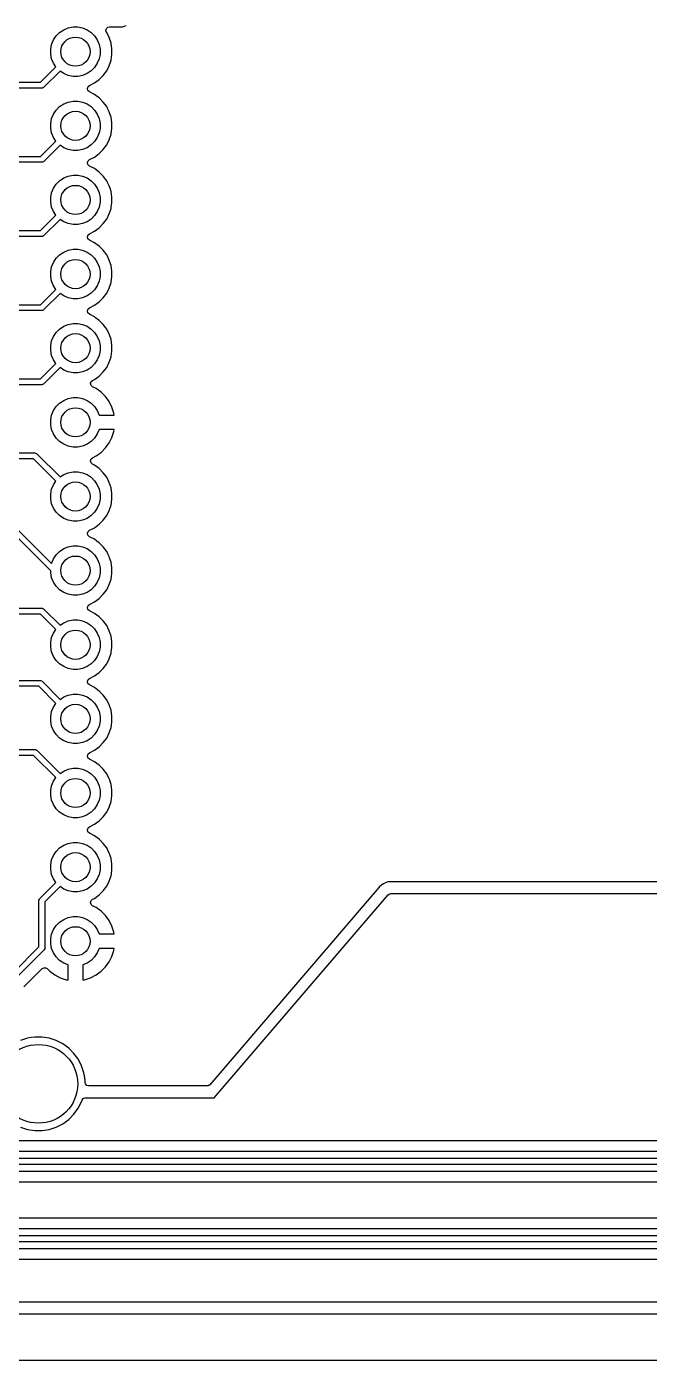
# Model space of a CAD drawing. Extents: x 0.71 to 7.56, y -5.16 to -0.79.
# Drawn here: x 4.669 to 5.508, y -5.157 to -3.358 of the extents above; entities that cross this region are included whole.
import ezdxf

# ---------------------------------------------------------------- set-up
doc = ezdxf.new("R2010")
doc.units = 0
doc.header["$MEASUREMENT"] = 0
doc.layers.add('BLACK', color=7, linetype='CONTINUOUS')

msp = doc.modelspace()

# ---------------------------------------------------------------- linework, layer by layer
at = {"layer": 'BLACK', "linetype": 'CONTINUOUS'}
for p, q in [((4.713, -3.3661), (4.7185, -3.3624)), ((4.7185, -3.3624), (4.7245, -3.3599)), ((4.7245, -3.3599), (4.731, -3.3586)), ((4.731, -3.3586), (4.7375, -3.3586)), ((4.7375, -3.3586), (4.744, -3.3599)), ((4.744, -3.3599), (4.75, -3.3624)), ((4.75, -3.3624), (4.7555, -3.3661)), ((4.7754, -3.3634), (4.776, -3.3608)), ((4.7763, -3.366), (4.7754, -3.3634)), ((4.776, -3.3608), (4.778, -3.3589)), ((4.778, -3.3589), (4.7802, -3.3583)), ((4.7802, -3.3583), (4.7979, -3.3583)), ((4.7979, -3.3583), (4.8029, -3.3569)), ((4.7979, -3.3583), (4.7979, -3.3583)), ((4.7022, -3.3822), (4.7047, -3.3762)), ((4.7047, -3.3762), (4.7084, -3.3707)), ((4.7084, -3.3707), (4.713, -3.3661)), ((4.7555, -3.3661), (4.7601, -3.3707)), ((4.7601, -3.3707), (4.7638, -3.3762)), ((4.7638, -3.3762), (4.7663, -3.3822)), ((4.7764, -3.3661), (4.7763, -3.366)), ((4.7763, -3.366), (4.7763, -3.366)), ((4.7763, -3.366), (4.7763, -3.366)), ((4.7763, -3.366), (4.7763, -3.366)), ((4.7799, -3.3731), (4.7764, -3.3661)), ((4.7823, -3.3804), (4.7799, -3.3731)), ((4.7835, -3.3881), (4.7823, -3.3804)), ((4.7009, -3.3887), (4.7022, -3.3822)), ((4.7009, -3.3952), (4.7009, -3.3887)), ((4.7022, -3.4017), (4.7009, -3.3952)), ((4.7663, -3.3822), (4.7676, -3.3887)), ((4.7676, -3.3952), (4.7663, -3.4017)), ((4.7676, -3.3887), (4.7676, -3.3952)), ((4.7824, -3.4029), (4.7835, -3.3958)), ((4.7835, -3.3958), (4.7835, -3.3881)), ((4.6873, -3.4333), (4.708, -3.4126)), ((4.7047, -3.4077), (4.7022, -3.4017)), ((4.708, -3.4126), (4.7047, -3.4077)), ((4.7555, -3.4178), (4.75, -3.4215)), ((4.7601, -3.4132), (4.7555, -3.4178)), ((4.7638, -3.4077), (4.7601, -3.4132)), ((4.7663, -3.4017), (4.7638, -3.4077)), ((4.7718, -3.424), (4.7764, -3.4178)), ((4.7764, -3.4178), (4.7799, -3.4109)), ((4.7799, -3.4109), (4.7823, -3.4035)), ((4.7823, -3.4035), (4.7824, -3.4029)), ((4.6164, -3.4333), (4.6873, -3.4333)), ((4.7136, -3.4182), (4.6918, -3.44)), ((4.7185, -3.4215), (4.7136, -3.4182)), ((4.7245, -3.424), (4.7185, -3.4215)), ((4.731, -3.4253), (4.7245, -3.424)), ((4.7375, -3.4253), (4.731, -3.4253)), ((4.744, -3.424), (4.7375, -3.4253)), ((4.75, -3.4215), (4.744, -3.424)), ((4.7531, -3.4376), (4.7601, -3.4341)), ((4.7601, -3.4341), (4.7663, -3.4295)), ((4.7601, -3.4341), (4.7601, -3.4341)), ((4.7601, -3.4341), (4.7601, -3.4341)), ((4.7663, -3.4295), (4.7718, -3.424)), ((4.689, -3.4412), (4.6155, -3.4412)), ((4.6897, -3.4411), (4.689, -3.4412)), ((4.6912, -3.4405), (4.6897, -3.4411)), ((4.6918, -3.44), (4.6912, -3.4405)), ((4.7504, -3.4417), (4.7513, -3.4391)), ((4.7511, -3.4444), (4.7504, -3.4417)), ((4.7531, -3.4463), (4.7511, -3.4444)), ((4.7513, -3.4391), (4.7531, -3.4376)), ((4.7601, -3.4498), (4.7531, -3.4463)), ((4.762, -3.4512), (4.7601, -3.4498)), ((4.7663, -3.4544), (4.762, -3.4512)), ((4.7047, -3.4762), (4.7084, -3.4707)), ((4.7084, -3.4707), (4.713, -3.4661)), ((4.713, -3.4661), (4.7185, -3.4624)), ((4.7185, -3.4624), (4.7245, -3.4599)), ((4.7245, -3.4599), (4.731, -3.4586)), ((4.731, -3.4586), (4.7375, -3.4586)), ((4.7375, -3.4586), (4.744, -3.4599)), ((4.744, -3.4599), (4.75, -3.4624)), ((4.75, -3.4624), (4.7555, -3.4661)), ((4.7555, -3.4661), (4.7601, -3.4707)), ((4.7601, -3.4707), (4.7638, -3.4762)), ((4.7718, -3.4599), (4.7663, -3.4544)), ((4.7764, -3.4661), (4.7718, -3.4599)), ((4.778, -3.4694), (4.7764, -3.4661)), ((4.7799, -3.4731), (4.778, -3.4694)), ((4.7009, -3.4887), (4.7022, -3.4822)), ((4.7009, -3.4952), (4.7009, -3.4887)), ((4.7022, -3.4822), (4.7047, -3.4762)), ((4.7638, -3.4762), (4.7663, -3.4822)), ((4.7663, -3.4822), (4.7676, -3.4887)), ((4.7676, -3.4887), (4.7676, -3.4952)), ((4.7808, -3.4758), (4.7799, -3.4731)), ((4.7799, -3.4731), (4.7799, -3.4731)), ((4.7799, -3.4731), (4.7799, -3.4731)), ((4.7823, -3.4804), (4.7808, -3.4758)), ((4.7835, -3.4881), (4.7823, -3.4804)), ((4.7835, -3.4958), (4.7835, -3.4881)), ((4.7022, -3.5017), (4.7009, -3.4952)), ((4.7047, -3.5077), (4.7022, -3.5017)), ((4.708, -3.5126), (4.7047, -3.5077)), ((4.7638, -3.5077), (4.7601, -3.5132)), ((4.7663, -3.5017), (4.7638, -3.5077)), ((4.7676, -3.4952), (4.7663, -3.5017)), ((4.7799, -3.5109), (4.7823, -3.5035)), ((4.7823, -3.5035), (4.7825, -3.5022)), ((4.7825, -3.5022), (4.7835, -3.4958)), ((4.6873, -3.5333), (4.708, -3.5126)), ((4.7136, -3.5182), (4.6918, -3.54)), ((4.7185, -3.5215), (4.7136, -3.5182)), ((4.7245, -3.524), (4.7185, -3.5215)), ((4.731, -3.5253), (4.7245, -3.524)), ((4.7375, -3.5253), (4.731, -3.5253)), ((4.744, -3.524), (4.7375, -3.5253)), ((4.75, -3.5215), (4.744, -3.524)), ((4.7555, -3.5178), (4.75, -3.5215)), ((4.7601, -3.5132), (4.7555, -3.5178)), ((4.7663, -3.5295), (4.7718, -3.524)), ((4.7718, -3.524), (4.7764, -3.5178)), ((4.7764, -3.5178), (4.7799, -3.5109)), ((4.689, -3.5412), (4.6155, -3.5412)), ((4.6171, -3.5333), (4.6873, -3.5333)), ((4.6897, -3.5411), (4.689, -3.5412)), ((4.6912, -3.5405), (4.6897, -3.5411)), ((4.6918, -3.54), (4.6912, -3.5405)), ((4.7504, -3.5417), (4.7513, -3.5391)), ((4.7511, -3.5444), (4.7504, -3.5417)), ((4.7513, -3.5391), (4.7531, -3.5376)), ((4.7531, -3.5376), (4.7601, -3.5341)), ((4.7601, -3.5341), (4.7663, -3.5295)), ((4.7601, -3.5341), (4.7601, -3.5341)), ((4.7601, -3.5341), (4.7601, -3.5341)), ((4.7185, -3.5624), (4.7245, -3.5599)), ((4.7245, -3.5599), (4.731, -3.5586)), ((4.731, -3.5586), (4.7375, -3.5586)), ((4.7375, -3.5586), (4.744, -3.5599)), ((4.744, -3.5599), (4.75, -3.5624)), ((4.7531, -3.5463), (4.7511, -3.5444)), ((4.7601, -3.5498), (4.7531, -3.5463)), ((4.7623, -3.5515), (4.7601, -3.5498)), ((4.7663, -3.5544), (4.7623, -3.5515)), ((4.7718, -3.5599), (4.7663, -3.5544)), ((4.7764, -3.5661), (4.7718, -3.5599)), ((4.7022, -3.5822), (4.7047, -3.5762)), ((4.7047, -3.5762), (4.7084, -3.5707)), ((4.7084, -3.5707), (4.713, -3.5661)), ((4.713, -3.5661), (4.7185, -3.5624)), ((4.75, -3.5624), (4.7555, -3.5661)), ((4.7555, -3.5661), (4.7601, -3.5707)), ((4.7601, -3.5707), (4.7638, -3.5762)), ((4.7638, -3.5762), (4.7663, -3.5822)), ((4.7775, -3.5684), (4.7764, -3.5661)), ((4.7799, -3.5731), (4.7775, -3.5684)), ((4.7809, -3.5761), (4.7799, -3.5731)), ((4.7799, -3.5731), (4.7799, -3.5731)), ((4.7799, -3.5731), (4.7799, -3.5731)), ((4.7823, -3.5804), (4.7809, -3.5761)), ((4.7009, -3.5887), (4.7022, -3.5822)), ((4.7009, -3.5952), (4.7009, -3.5887)), ((4.7022, -3.6017), (4.7009, -3.5952)), ((4.7663, -3.5822), (4.7676, -3.5887)), ((4.7676, -3.5952), (4.7663, -3.6017)), ((4.7676, -3.5887), (4.7676, -3.5952)), ((4.7835, -3.5881), (4.7823, -3.5804)), ((4.7826, -3.6011), (4.7835, -3.5958)), ((4.7835, -3.5958), (4.7835, -3.5881)), ((4.6873, -3.6333), (4.708, -3.6126)), ((4.7047, -3.6077), (4.7022, -3.6017)), ((4.708, -3.6126), (4.7047, -3.6077)), ((4.7601, -3.6132), (4.7555, -3.6178)), ((4.7638, -3.6077), (4.7601, -3.6132)), ((4.7663, -3.6017), (4.7638, -3.6077)), ((4.7764, -3.6178), (4.7799, -3.6109)), ((4.7799, -3.6109), (4.7823, -3.6035)), ((4.7823, -3.6035), (4.7826, -3.6011)), ((4.6099, -3.6333), (4.6873, -3.6333)), ((4.7136, -3.6182), (4.6918, -3.64)), ((4.7185, -3.6215), (4.7136, -3.6182)), ((4.7245, -3.624), (4.7185, -3.6215)), ((4.731, -3.6253), (4.7245, -3.624)), ((4.7375, -3.6253), (4.731, -3.6253)), ((4.744, -3.624), (4.7375, -3.6253)), ((4.75, -3.6215), (4.744, -3.624)), ((4.7555, -3.6178), (4.75, -3.6215)), ((4.7601, -3.6341), (4.7663, -3.6295)), ((4.7663, -3.6295), (4.7718, -3.624)), ((4.7718, -3.624), (4.7764, -3.6178)), ((4.689, -3.6412), (4.6083, -3.6412)), ((4.6897, -3.6411), (4.689, -3.6412)), ((4.6912, -3.6405), (4.6897, -3.6411)), ((4.6918, -3.64), (4.6912, -3.6405)), ((4.7504, -3.6417), (4.7513, -3.6391)), ((4.7511, -3.6444), (4.7504, -3.6417)), ((4.7531, -3.6463), (4.7511, -3.6444)), ((4.7513, -3.6391), (4.7531, -3.6376)), ((4.7531, -3.6376), (4.7601, -3.6341)), ((4.7601, -3.6498), (4.7531, -3.6463)), ((4.7601, -3.6341), (4.7601, -3.6341)), ((4.7601, -3.6341), (4.7601, -3.6341)), ((4.7618, -3.6511), (4.7601, -3.6498)), ((4.7663, -3.6544), (4.7618, -3.6511)), ((4.7084, -3.6707), (4.713, -3.6661)), ((4.713, -3.6661), (4.7185, -3.6624)), ((4.7185, -3.6624), (4.7245, -3.6599)), ((4.7245, -3.6599), (4.731, -3.6586)), ((4.731, -3.6586), (4.7375, -3.6586)), ((4.7375, -3.6586), (4.744, -3.6599)), ((4.744, -3.6599), (4.75, -3.6624)), ((4.75, -3.6624), (4.7555, -3.6661)), ((4.7555, -3.6661), (4.7601, -3.6707)), ((4.7718, -3.6599), (4.7663, -3.6544)), ((4.7764, -3.6661), (4.7718, -3.6599)), ((4.7773, -3.668), (4.7764, -3.6661)), ((4.7799, -3.6731), (4.7773, -3.668)), ((4.7009, -3.6887), (4.7022, -3.6822)), ((4.7022, -3.6822), (4.7047, -3.6762)), ((4.7047, -3.6762), (4.7084, -3.6707)), ((4.7601, -3.6707), (4.7638, -3.6762)), ((4.7638, -3.6762), (4.7663, -3.6822)), ((4.7663, -3.6822), (4.7676, -3.6887)), ((4.7803, -3.6745), (4.7799, -3.6731)), ((4.7799, -3.6731), (4.7799, -3.6731)), ((4.7799, -3.6731), (4.7799, -3.6731)), ((4.7823, -3.6804), (4.7803, -3.6745)), ((4.7835, -3.6881), (4.7823, -3.6804)), ((4.7009, -3.6952), (4.7009, -3.6887)), ((4.7022, -3.7017), (4.7009, -3.6952)), ((4.7047, -3.7077), (4.7022, -3.7017)), ((4.7663, -3.7017), (4.7638, -3.7077)), ((4.7676, -3.6952), (4.7663, -3.7017)), ((4.7676, -3.6887), (4.7676, -3.6952)), ((4.7799, -3.7109), (4.7823, -3.7035)), ((4.7823, -3.7035), (4.7824, -3.7024)), ((4.7824, -3.7024), (4.7835, -3.6958)), ((4.7835, -3.6958), (4.7835, -3.6881)), ((4.6873, -3.7333), (4.708, -3.7126)), ((4.7136, -3.7182), (4.6918, -3.74)), ((4.708, -3.7126), (4.7047, -3.7077)), ((4.7185, -3.7215), (4.7136, -3.7182)), ((4.7245, -3.724), (4.7185, -3.7215)), ((4.75, -3.7215), (4.744, -3.724)), ((4.7555, -3.7178), (4.75, -3.7215)), ((4.7601, -3.7132), (4.7555, -3.7178)), ((4.7638, -3.7077), (4.7601, -3.7132)), ((4.7718, -3.724), (4.7764, -3.7178)), ((4.7764, -3.7178), (4.7799, -3.7109)), ((4.689, -3.7412), (4.6155, -3.7412)), ((4.6171, -3.7333), (4.6873, -3.7333)), ((4.6897, -3.7411), (4.689, -3.7412)), ((4.6912, -3.7405), (4.6897, -3.7411)), ((4.6918, -3.74), (4.6912, -3.7405)), ((4.731, -3.7253), (4.7245, -3.724)), ((4.7375, -3.7253), (4.731, -3.7253)), ((4.744, -3.724), (4.7375, -3.7253)), ((4.7504, -3.7417), (4.7513, -3.7391)), ((4.7511, -3.7444), (4.7504, -3.7417)), ((4.7513, -3.7391), (4.7531, -3.7376)), ((4.7531, -3.7376), (4.7601, -3.7341)), ((4.7601, -3.7341), (4.7663, -3.7295)), ((4.7601, -3.7341), (4.7601, -3.7341)), ((4.7601, -3.7341), (4.7601, -3.7341)), ((4.7663, -3.7295), (4.7718, -3.724)), ((4.7245, -3.7599), (4.731, -3.7586)), ((4.731, -3.7586), (4.7375, -3.7586)), ((4.7375, -3.7586), (4.744, -3.7599)), ((4.7531, -3.7463), (4.7511, -3.7444)), ((4.7601, -3.7498), (4.7531, -3.7463)), ((4.7615, -3.7509), (4.7601, -3.7498)), ((4.7663, -3.7544), (4.7615, -3.7509)), ((4.7718, -3.7599), (4.7663, -3.7544)), ((4.7022, -3.7822), (4.7047, -3.7762)), ((4.7047, -3.7762), (4.7084, -3.7707)), ((4.7084, -3.7707), (4.713, -3.7661)), ((4.713, -3.7661), (4.7185, -3.7624)), ((4.7185, -3.7624), (4.7245, -3.7599)), ((4.744, -3.7599), (4.75, -3.7624)), ((4.75, -3.7624), (4.7555, -3.7661)), ((4.7555, -3.7661), (4.7601, -3.7707)), ((4.7601, -3.7707), (4.7638, -3.7762)), ((4.7638, -3.7762), (4.7663, -3.7822)), ((4.7753, -3.7647), (4.7718, -3.7599)), ((4.7764, -3.7661), (4.7753, -3.7647)), ((4.7799, -3.7731), (4.7764, -3.7661)), ((4.7802, -3.7739), (4.7799, -3.7731)), ((4.7799, -3.7731), (4.7799, -3.7731)), ((4.7799, -3.7731), (4.7799, -3.7731)), ((4.7823, -3.7804), (4.7802, -3.7739)), ((4.7009, -3.7887), (4.7022, -3.7822)), ((4.7009, -3.7952), (4.7009, -3.7887)), ((4.7022, -3.8017), (4.7009, -3.7952)), ((4.7663, -3.7822), (4.7676, -3.7887)), ((4.7676, -3.7952), (4.7663, -3.8017)), ((4.7676, -3.7887), (4.7676, -3.7952)), ((4.7835, -3.7881), (4.7823, -3.7804)), ((4.7823, -3.8034), (4.7835, -3.7958)), ((4.7835, -3.7958), (4.7835, -3.7881)), ((4.6873, -3.8333), (4.708, -3.8126)), ((4.7047, -3.8077), (4.7022, -3.8017)), ((4.708, -3.8126), (4.7047, -3.8077)), ((4.7601, -3.8132), (4.7555, -3.8178)), ((4.7638, -3.8077), (4.7601, -3.8132)), ((4.7663, -3.8017), (4.7638, -3.8077)), ((4.7764, -3.8178), (4.7799, -3.8109)), ((4.7799, -3.8109), (4.7823, -3.8035)), ((4.7823, -3.8035), (4.7823, -3.8034)), ((4.7136, -3.8182), (4.6918, -3.84)), ((4.7185, -3.8215), (4.7136, -3.8182)), ((4.7245, -3.824), (4.7185, -3.8215)), ((4.731, -3.8253), (4.7245, -3.824)), ((4.7375, -3.8253), (4.731, -3.8253)), ((4.744, -3.824), (4.7375, -3.8253)), ((4.75, -3.8215), (4.744, -3.824)), ((4.7555, -3.8178), (4.75, -3.8215)), ((4.7601, -3.8341), (4.7663, -3.8295)), ((4.7663, -3.8295), (4.7718, -3.824)), ((4.7718, -3.824), (4.7764, -3.8178)), ((4.689, -3.8412), (4.6155, -3.8412)), ((4.6171, -3.8333), (4.6873, -3.8333)), ((4.6897, -3.8411), (4.689, -3.8412)), ((4.6912, -3.8405), (4.6897, -3.8411)), ((4.6918, -3.84), (4.6912, -3.8405)), ((4.7548, -3.8395), (4.7556, -3.8369)), ((4.7554, -3.8422), (4.7548, -3.8395)), ((4.7574, -3.8441), (4.7554, -3.8422)), ((4.7556, -3.8369), (4.7574, -3.8354)), ((4.7574, -3.8354), (4.7601, -3.8341)), ((4.7621, -3.8465), (4.7574, -3.8441)), ((4.7689, -3.8514), (4.7621, -3.8465)), ((4.7621, -3.8465), (4.7621, -3.8465)), ((4.7084, -3.8707), (4.713, -3.8661)), ((4.713, -3.8661), (4.7185, -3.8624)), ((4.7185, -3.8624), (4.7245, -3.8599)), ((4.7245, -3.8599), (4.731, -3.8586)), ((4.731, -3.8586), (4.7375, -3.8586)), ((4.7375, -3.8586), (4.744, -3.8599)), ((4.744, -3.8599), (4.75, -3.8624)), ((4.75, -3.8624), (4.7555, -3.8661)), ((4.7555, -3.8661), (4.7601, -3.8707)), ((4.7748, -3.8573), (4.7689, -3.8514)), ((4.7689, -3.8514), (4.7689, -3.8514)), ((4.7797, -3.8641), (4.7748, -3.8573)), ((4.7748, -3.8573), (4.7748, -3.8573)), ((4.7835, -3.8716), (4.7797, -3.8641)), ((4.7009, -3.8887), (4.7022, -3.8822)), ((4.7022, -3.8822), (4.7047, -3.8762)), ((4.7047, -3.8762), (4.7084, -3.8707)), ((4.7601, -3.8707), (4.7638, -3.8762)), ((4.7638, -3.8762), (4.7662, -3.8821)), ((4.7662, -3.8821), (4.7865, -3.8821)), ((4.7861, -3.8795), (4.7835, -3.8716)), ((4.7865, -3.8821), (4.7861, -3.8795)), ((4.7861, -3.8795), (4.7861, -3.8795)), ((4.7009, -3.8952), (4.7009, -3.8887)), ((4.7022, -3.9017), (4.7009, -3.8952)), ((4.7047, -3.9077), (4.7022, -3.9017)), ((4.7662, -3.9018), (4.7638, -3.9077)), ((4.7865, -3.9018), (4.7662, -3.9018)), ((4.7861, -3.9044), (4.7865, -3.9018)), ((4.7084, -3.9132), (4.7047, -3.9077)), ((4.713, -3.9178), (4.7084, -3.9132)), ((4.7185, -3.9215), (4.713, -3.9178)), ((4.7245, -3.924), (4.7185, -3.9215)), ((4.75, -3.9215), (4.744, -3.924)), ((4.7555, -3.9178), (4.75, -3.9215)), ((4.7601, -3.9132), (4.7555, -3.9178)), ((4.7638, -3.9077), (4.7601, -3.9132)), ((4.7748, -3.9266), (4.7797, -3.9198)), ((4.7797, -3.9198), (4.7835, -3.9124)), ((4.7835, -3.9124), (4.7861, -3.9044)), ((4.7861, -3.9044), (4.7861, -3.9044)), ((4.6171, -3.9333), (4.6795, -3.9333)), ((4.6795, -3.9333), (4.6803, -3.9334)), ((4.6803, -3.9334), (4.6817, -3.934)), ((4.6817, -3.934), (4.6823, -3.9344)), ((4.6823, -3.9344), (4.7136, -3.9657)), ((4.731, -3.9253), (4.7245, -3.924)), ((4.7375, -3.9253), (4.731, -3.9253)), ((4.744, -3.924), (4.7375, -3.9253)), ((4.7574, -3.9398), (4.7621, -3.9374)), ((4.7621, -3.9374), (4.7689, -3.9325)), ((4.7689, -3.9325), (4.7748, -3.9266)), ((4.7689, -3.9325), (4.7689, -3.9325)), ((4.7748, -3.9266), (4.7748, -3.9266)), ((4.6779, -3.9412), (4.6155, -3.9412)), ((4.708, -3.9713), (4.6779, -3.9412)), ((4.7548, -3.9439), (4.7556, -3.9413)), ((4.7554, -3.9466), (4.7548, -3.9439)), ((4.7574, -3.9485), (4.7554, -3.9466)), ((4.7556, -3.9413), (4.7574, -3.9398)), ((4.7601, -3.9498), (4.7574, -3.9485)), ((4.7663, -3.9544), (4.7601, -3.9498)), ((4.7718, -3.9599), (4.7663, -3.9544)), ((4.7047, -3.9762), (4.708, -3.9713)), ((4.7136, -3.9657), (4.7185, -3.9624)), ((4.7185, -3.9624), (4.7245, -3.9599)), ((4.7245, -3.9599), (4.731, -3.9586)), ((4.731, -3.9586), (4.7375, -3.9586)), ((4.7375, -3.9586), (4.744, -3.9599)), ((4.744, -3.9599), (4.75, -3.9624)), ((4.75, -3.9624), (4.7555, -3.9661)), ((4.7555, -3.9661), (4.7601, -3.9707)), ((4.7601, -3.9707), (4.7638, -3.9762)), ((4.7764, -3.9661), (4.7718, -3.9599)), ((4.7799, -3.9731), (4.7764, -3.9661)), ((4.7823, -3.9804), (4.7799, -3.9731)), ((4.7009, -3.9887), (4.7022, -3.9822)), ((4.7009, -3.9952), (4.7009, -3.9887)), ((4.7022, -3.9822), (4.7047, -3.9762)), ((4.7638, -3.9762), (4.7663, -3.9822)), ((4.7663, -3.9822), (4.7676, -3.9887)), ((4.7676, -3.9887), (4.7676, -3.9952)), ((4.7835, -3.9881), (4.7823, -3.9804)), ((4.7835, -3.9958), (4.7835, -3.9881)), ((4.7022, -4.0017), (4.7009, -3.9952)), ((4.7047, -4.0077), (4.7022, -4.0017)), ((4.7084, -4.0132), (4.7047, -4.0077)), ((4.7638, -4.0077), (4.7601, -4.0132)), ((4.7663, -4.0017), (4.7638, -4.0077)), ((4.7676, -3.9952), (4.7663, -4.0017)), ((4.7764, -4.0178), (4.7799, -4.0109)), ((4.7799, -4.0109), (4.7823, -4.0035)), ((4.7823, -4.0035), (4.7835, -3.9958)), ((4.713, -4.0178), (4.7084, -4.0132)), ((4.7185, -4.0215), (4.713, -4.0178)), ((4.7245, -4.024), (4.7185, -4.0215)), ((4.731, -4.0253), (4.7245, -4.024)), ((4.7375, -4.0253), (4.731, -4.0253)), ((4.744, -4.024), (4.7375, -4.0253)), ((4.75, -4.0215), (4.744, -4.024)), ((4.7555, -4.0178), (4.75, -4.0215)), ((4.7601, -4.0132), (4.7555, -4.0178)), ((4.7601, -4.0341), (4.7663, -4.0295)), ((4.7663, -4.0295), (4.7718, -4.024)), ((4.7718, -4.024), (4.7764, -4.0178)), ((4.7009, -4.0923), (4.6519, -4.0433)), ((4.6563, -4.0366), (4.7022, -4.0824)), ((4.7504, -4.0417), (4.7513, -4.0391)), ((4.7511, -4.0444), (4.7504, -4.0417)), ((4.7531, -4.0463), (4.7511, -4.0444)), ((4.7513, -4.0391), (4.7531, -4.0376)), ((4.7531, -4.0376), (4.7601, -4.0341)), ((4.7601, -4.0498), (4.7531, -4.0463)), ((4.7601, -4.0341), (4.7601, -4.0341)), ((4.7601, -4.0341), (4.7601, -4.0341)), ((4.713, -4.0661), (4.7185, -4.0624)), ((4.7185, -4.0624), (4.7245, -4.0599)), ((4.7245, -4.0599), (4.731, -4.0586)), ((4.731, -4.0586), (4.7375, -4.0586)), ((4.7375, -4.0586), (4.744, -4.0599)), ((4.744, -4.0599), (4.75, -4.0624)), ((4.75, -4.0624), (4.7555, -4.0661)), ((4.7632, -4.0521), (4.7601, -4.0498)), ((4.7663, -4.0544), (4.7632, -4.0521)), ((4.7718, -4.0599), (4.7663, -4.0544)), ((4.7764, -4.0661), (4.7718, -4.0599)), ((4.7022, -4.0822), (4.7047, -4.0762)), ((4.7022, -4.0824), (4.7022, -4.0822)), ((4.7047, -4.0762), (4.7084, -4.0707)), ((4.7084, -4.0707), (4.713, -4.0661)), ((4.7555, -4.0661), (4.7601, -4.0707)), ((4.7601, -4.0707), (4.7638, -4.0762)), ((4.7638, -4.0762), (4.7663, -4.0822)), ((4.7663, -4.0822), (4.7676, -4.0887)), ((4.778, -4.0694), (4.7764, -4.0661)), ((4.7799, -4.0731), (4.778, -4.0694)), ((4.7804, -4.0746), (4.7799, -4.0731)), ((4.7799, -4.0731), (4.7799, -4.0731)), ((4.7799, -4.0731), (4.7799, -4.0731)), ((4.7823, -4.0804), (4.7804, -4.0746)), ((4.7835, -4.0881), (4.7823, -4.0804)), ((4.7009, -4.0952), (4.7009, -4.0923)), ((4.7022, -4.1017), (4.7009, -4.0952)), ((4.7047, -4.1077), (4.7022, -4.1017)), ((4.7663, -4.1017), (4.7638, -4.1077)), ((4.7676, -4.0952), (4.7663, -4.1017)), ((4.7676, -4.0887), (4.7676, -4.0952)), ((4.7823, -4.1035), (4.7829, -4.0996)), ((4.7829, -4.0996), (4.7835, -4.0958)), ((4.7835, -4.0958), (4.7835, -4.0881)), ((4.7084, -4.1132), (4.7047, -4.1077)), ((4.713, -4.1178), (4.7084, -4.1132)), ((4.7185, -4.1215), (4.713, -4.1178)), ((4.7555, -4.1178), (4.75, -4.1215)), ((4.7601, -4.1132), (4.7555, -4.1178)), ((4.7638, -4.1077), (4.7601, -4.1132)), ((4.7718, -4.124), (4.7764, -4.1178)), ((4.7764, -4.1178), (4.7799, -4.1109)), ((4.7799, -4.1109), (4.7823, -4.1035)), ((4.7245, -4.124), (4.7185, -4.1215)), ((4.731, -4.1253), (4.7245, -4.124)), ((4.7375, -4.1253), (4.731, -4.1253)), ((4.744, -4.124), (4.7375, -4.1253)), ((4.75, -4.1215), (4.744, -4.124)), ((4.7513, -4.1391), (4.7531, -4.1376)), ((4.7531, -4.1376), (4.7601, -4.1341)), ((4.7601, -4.1341), (4.7663, -4.1295)), ((4.7601, -4.1341), (4.7601, -4.1341)), ((4.7601, -4.1341), (4.7601, -4.1341)), ((4.7663, -4.1295), (4.7718, -4.124)), ((4.6873, -4.1506), (4.6249, -4.1506)), ((4.6266, -4.1427), (4.689, -4.1427)), ((4.708, -4.1713), (4.6873, -4.1506)), ((4.689, -4.1427), (4.6897, -4.1428)), ((4.6897, -4.1428), (4.6912, -4.1434)), ((4.6912, -4.1434), (4.6918, -4.1439)), ((4.6918, -4.1439), (4.7136, -4.1657)), ((4.7504, -4.1417), (4.7513, -4.1391)), ((4.7511, -4.1444), (4.7504, -4.1417)), ((4.7531, -4.1463), (4.7511, -4.1444)), ((4.7601, -4.1498), (4.7531, -4.1463)), ((4.7632, -4.1521), (4.7601, -4.1498)), ((4.7663, -4.1544), (4.7632, -4.1521)), ((4.7718, -4.1599), (4.7663, -4.1544)), ((4.7047, -4.1762), (4.708, -4.1713)), ((4.7136, -4.1657), (4.7185, -4.1624)), ((4.7185, -4.1624), (4.7245, -4.1599)), ((4.7245, -4.1599), (4.731, -4.1586)), ((4.731, -4.1586), (4.7375, -4.1586)), ((4.7375, -4.1586), (4.744, -4.1599)), ((4.744, -4.1599), (4.75, -4.1624)), ((4.75, -4.1624), (4.7555, -4.1661)), ((4.7555, -4.1661), (4.7601, -4.1707)), ((4.7601, -4.1707), (4.7638, -4.1762)), ((4.7764, -4.1661), (4.7718, -4.1599)), ((4.778, -4.1694), (4.7764, -4.1661)), ((4.7799, -4.1731), (4.778, -4.1694)), ((4.7823, -4.1804), (4.7799, -4.1731)), ((4.7009, -4.1887), (4.7022, -4.1822)), ((4.7009, -4.1952), (4.7009, -4.1887)), ((4.7022, -4.1822), (4.7047, -4.1762)), ((4.7638, -4.1762), (4.7663, -4.1822)), ((4.7663, -4.1822), (4.7676, -4.1887)), ((4.7676, -4.1887), (4.7676, -4.1952)), ((4.7835, -4.1881), (4.7823, -4.1804)), ((4.7835, -4.1958), (4.7835, -4.1881)), ((4.7022, -4.2017), (4.7009, -4.1952)), ((4.7047, -4.2077), (4.7022, -4.2017)), ((4.7084, -4.2132), (4.7047, -4.2077)), ((4.7638, -4.2077), (4.7601, -4.2132)), ((4.7663, -4.2017), (4.7638, -4.2077)), ((4.7676, -4.1952), (4.7663, -4.2017)), ((4.7799, -4.2109), (4.7823, -4.2035)), ((4.7823, -4.2035), (4.7826, -4.2015)), ((4.7826, -4.2015), (4.7835, -4.1958)), ((4.713, -4.2178), (4.7084, -4.2132)), ((4.7185, -4.2215), (4.713, -4.2178)), ((4.7245, -4.224), (4.7185, -4.2215)), ((4.731, -4.2253), (4.7245, -4.224)), ((4.7375, -4.2253), (4.731, -4.2253)), ((4.744, -4.224), (4.7375, -4.2253)), ((4.75, -4.2215), (4.744, -4.224)), ((4.7555, -4.2178), (4.75, -4.2215)), ((4.7601, -4.2132), (4.7555, -4.2178)), ((4.7663, -4.2295), (4.7718, -4.224)), ((4.7718, -4.224), (4.7764, -4.2178)), ((4.7764, -4.2178), (4.7799, -4.2109)), ((4.624, -4.2402), (4.6864, -4.2402)), ((4.6864, -4.2402), (4.6872, -4.2402)), ((4.6872, -4.2402), (4.6886, -4.2408)), ((4.6886, -4.2408), (4.6892, -4.2413)), ((4.6892, -4.2413), (4.7136, -4.2657)), ((4.7504, -4.2417), (4.7513, -4.2391)), ((4.7511, -4.2444), (4.7504, -4.2417)), ((4.7531, -4.2463), (4.7511, -4.2444)), ((4.7513, -4.2391), (4.7531, -4.2376)), ((4.7531, -4.2376), (4.7601, -4.2341)), ((4.7601, -4.2341), (4.7663, -4.2295)), ((4.7601, -4.2341), (4.7601, -4.2341)), ((4.7601, -4.2341), (4.7601, -4.2341)), ((4.6848, -4.248), (4.6224, -4.248)), ((4.708, -4.2713), (4.6848, -4.248)), ((4.7136, -4.2657), (4.7185, -4.2624)), ((4.7185, -4.2624), (4.7245, -4.2599)), ((4.7245, -4.2599), (4.731, -4.2586)), ((4.731, -4.2586), (4.7375, -4.2586)), ((4.7375, -4.2586), (4.744, -4.2599)), ((4.744, -4.2599), (4.75, -4.2624)), ((4.75, -4.2624), (4.7555, -4.2661)), ((4.7601, -4.2498), (4.7531, -4.2463)), ((4.7621, -4.2513), (4.7601, -4.2498)), ((4.7663, -4.2544), (4.7621, -4.2513)), ((4.7718, -4.2599), (4.7663, -4.2544)), ((4.7762, -4.266), (4.7718, -4.2599)), ((4.7022, -4.2822), (4.7047, -4.2762)), ((4.7047, -4.2762), (4.708, -4.2713)), ((4.7555, -4.2661), (4.7601, -4.2707)), ((4.7601, -4.2707), (4.7638, -4.2762)), ((4.7638, -4.2762), (4.7663, -4.2822)), ((4.7764, -4.2661), (4.7762, -4.266)), ((4.7799, -4.2731), (4.7764, -4.2661)), ((4.7823, -4.2804), (4.7799, -4.2731)), ((4.7835, -4.2881), (4.7823, -4.2804)), ((4.7009, -4.2887), (4.7022, -4.2822)), ((4.7009, -4.2952), (4.7009, -4.2887)), ((4.7022, -4.3017), (4.7009, -4.2952)), ((4.7663, -4.2822), (4.7676, -4.2887)), ((4.7676, -4.2952), (4.7663, -4.3017)), ((4.7676, -4.2887), (4.7676, -4.2952)), ((4.7828, -4.3004), (4.7835, -4.2958)), ((4.7835, -4.2958), (4.7835, -4.2881)), ((4.7047, -4.3077), (4.7022, -4.3017)), ((4.7084, -4.3132), (4.7047, -4.3077)), ((4.713, -4.3178), (4.7084, -4.3132)), ((4.7601, -4.3132), (4.7555, -4.3178)), ((4.7638, -4.3077), (4.7601, -4.3132)), ((4.7663, -4.3017), (4.7638, -4.3077)), ((4.7764, -4.3178), (4.7799, -4.3109)), ((4.7799, -4.3109), (4.7823, -4.3035)), ((4.7823, -4.3035), (4.7828, -4.3004)), ((4.6171, -4.3333), (4.6795, -4.3333)), ((4.6795, -4.3333), (4.6803, -4.3334)), ((4.6803, -4.3334), (4.6817, -4.334)), ((4.6817, -4.334), (4.6823, -4.3344)), ((4.6823, -4.3344), (4.7136, -4.3657)), ((4.7185, -4.3215), (4.713, -4.3178)), ((4.7245, -4.324), (4.7185, -4.3215)), ((4.731, -4.3253), (4.7245, -4.324)), ((4.7375, -4.3253), (4.731, -4.3253)), ((4.744, -4.324), (4.7375, -4.3253)), ((4.75, -4.3215), (4.744, -4.324)), ((4.7555, -4.3178), (4.75, -4.3215)), ((4.7531, -4.3376), (4.7601, -4.3341)), ((4.7601, -4.3341), (4.7663, -4.3295)), ((4.7601, -4.3341), (4.7601, -4.3341)), ((4.7601, -4.3341), (4.7601, -4.3341)), ((4.7663, -4.3295), (4.7718, -4.324)), ((4.7718, -4.324), (4.7764, -4.3178)), ((4.6779, -4.3412), (4.6155, -4.3412)), ((4.708, -4.3713), (4.6779, -4.3412)), ((4.7504, -4.3417), (4.7513, -4.3391)), ((4.7511, -4.3444), (4.7504, -4.3417)), ((4.7531, -4.3463), (4.7511, -4.3444)), ((4.7513, -4.3391), (4.7531, -4.3376)), ((4.7601, -4.3498), (4.7531, -4.3463)), ((4.7632, -4.3521), (4.7601, -4.3498)), ((4.7663, -4.3544), (4.7632, -4.3521)), ((4.7047, -4.3762), (4.708, -4.3713)), ((4.7136, -4.3657), (4.7185, -4.3624)), ((4.7185, -4.3624), (4.7245, -4.3599)), ((4.7245, -4.3599), (4.731, -4.3586)), ((4.731, -4.3586), (4.7375, -4.3586)), ((4.7375, -4.3586), (4.744, -4.3599)), ((4.744, -4.3599), (4.75, -4.3624)), ((4.75, -4.3624), (4.7555, -4.3661)), ((4.7555, -4.3661), (4.7601, -4.3707)), ((4.7601, -4.3707), (4.7638, -4.3762)), ((4.7718, -4.3599), (4.7663, -4.3544)), ((4.7764, -4.3661), (4.7718, -4.3599)), ((4.7799, -4.3731), (4.7764, -4.3661)), ((4.7009, -4.3887), (4.7022, -4.3822)), ((4.7009, -4.3952), (4.7009, -4.3887)), ((4.7022, -4.3822), (4.7047, -4.3762)), ((4.7638, -4.3762), (4.7663, -4.3822)), ((4.7663, -4.3822), (4.7676, -4.3887)), ((4.7676, -4.3887), (4.7676, -4.3952)), ((4.7805, -4.3748), (4.7799, -4.3731)), ((4.7799, -4.3731), (4.7799, -4.3731)), ((4.7799, -4.3731), (4.7799, -4.3731)), ((4.7823, -4.3804), (4.7805, -4.3748)), ((4.7835, -4.3881), (4.7823, -4.3804)), ((4.7835, -4.3958), (4.7835, -4.3881)), ((4.7022, -4.4017), (4.7009, -4.3952)), ((4.7047, -4.4077), (4.7022, -4.4017)), ((4.7663, -4.4017), (4.7638, -4.4077)), ((4.7676, -4.3952), (4.7663, -4.4017)), ((4.7799, -4.4109), (4.7823, -4.4035)), ((4.7823, -4.403), (4.7835, -4.3958)), ((4.7823, -4.4035), (4.7823, -4.403)), ((4.7084, -4.4132), (4.7047, -4.4077)), ((4.713, -4.4178), (4.7084, -4.4132)), ((4.7185, -4.4215), (4.713, -4.4178)), ((4.7245, -4.424), (4.7185, -4.4215)), ((4.731, -4.4253), (4.7245, -4.424)), ((4.7375, -4.4253), (4.731, -4.4253)), ((4.744, -4.424), (4.7375, -4.4253)), ((4.75, -4.4215), (4.744, -4.424)), ((4.7555, -4.4178), (4.75, -4.4215)), ((4.7601, -4.4132), (4.7555, -4.4178)), ((4.7638, -4.4077), (4.7601, -4.4132)), ((4.7663, -4.4295), (4.7718, -4.424)), ((4.7718, -4.424), (4.7764, -4.4178)), ((4.7764, -4.4178), (4.7799, -4.4109)), ((4.7504, -4.4417), (4.7513, -4.4391)), ((4.7511, -4.4444), (4.7504, -4.4417)), ((4.7513, -4.4391), (4.7531, -4.4376)), ((4.7531, -4.4376), (4.7601, -4.4341)), ((4.7601, -4.4341), (4.7663, -4.4295)), ((4.7601, -4.4341), (4.7601, -4.4341)), ((4.7601, -4.4341), (4.7601, -4.4341)), ((4.7185, -4.4624), (4.7245, -4.4599)), ((4.7245, -4.4599), (4.731, -4.4586)), ((4.731, -4.4586), (4.7375, -4.4586)), ((4.7375, -4.4586), (4.744, -4.4599)), ((4.744, -4.4599), (4.75, -4.4624)), ((4.7531, -4.4463), (4.7511, -4.4444)), ((4.7601, -4.4498), (4.7531, -4.4463)), ((4.7619, -4.4512), (4.7601, -4.4498)), ((4.7663, -4.4544), (4.7619, -4.4512)), ((4.7718, -4.4599), (4.7663, -4.4544)), ((4.7764, -4.4661), (4.7718, -4.4599)), ((4.7022, -4.4822), (4.7047, -4.4762)), ((4.7047, -4.4762), (4.7084, -4.4707)), ((4.7084, -4.4707), (4.713, -4.4661)), ((4.713, -4.4661), (4.7185, -4.4624)), ((4.75, -4.4624), (4.7555, -4.4661)), ((4.7555, -4.4661), (4.7601, -4.4707)), ((4.7601, -4.4707), (4.7638, -4.4762)), ((4.7638, -4.4762), (4.7663, -4.4822)), ((4.7773, -4.468), (4.7764, -4.4661)), ((4.7799, -4.4731), (4.7773, -4.468)), ((4.7805, -4.4751), (4.7799, -4.4731)), ((4.7799, -4.4731), (4.7799, -4.4731)), ((4.7799, -4.4731), (4.7799, -4.4731)), ((4.7823, -4.4804), (4.7805, -4.4751)), ((4.7009, -4.4887), (4.7022, -4.4822)), ((4.7009, -4.4952), (4.7009, -4.4887)), ((4.7022, -4.5017), (4.7009, -4.4952)), ((4.7663, -4.4822), (4.7676, -4.4887)), ((4.7676, -4.4952), (4.7663, -4.5017)), ((4.7676, -4.4887), (4.7676, -4.4952)), ((4.7835, -4.4881), (4.7823, -4.4804)), ((4.7827, -4.5009), (4.7835, -4.4958)), ((4.7835, -4.4958), (4.7835, -4.4881)), ((4.6862, -4.5344), (4.708, -4.5126)), ((4.7047, -4.5077), (4.7022, -4.5017)), ((4.708, -4.5126), (4.7047, -4.5077)), ((4.7601, -4.5132), (4.7555, -4.5178)), ((4.7638, -4.5077), (4.7601, -4.5132)), ((4.7663, -4.5017), (4.7638, -4.5077)), ((4.7764, -4.5178), (4.7799, -4.5109)), ((4.7799, -4.5109), (4.7823, -4.5035)), ((4.7823, -4.5035), (4.7827, -4.5009)), ((5.1496, -4.5144), (5.1473, -4.5159)), ((5.1542, -4.5123), (5.1496, -4.5144)), ((5.1496, -4.5144), (5.1496, -4.5144)), ((5.156, -4.512), (5.1542, -4.5123)), ((5.1542, -4.5123), (5.1542, -4.5123)), ((5.1574, -4.5118), (5.156, -4.512)), ((5.156, -4.512), (5.156, -4.512)), ((5.1597, -4.5116), (5.1574, -4.5118)), ((5.1574, -4.5118), (5.1574, -4.5118)), ((6.4124, -4.5116), (5.1597, -4.5116)), ((4.7136, -4.5182), (4.6929, -4.5389)), ((4.7185, -4.5215), (4.7136, -4.5182)), ((4.7245, -4.524), (4.7185, -4.5215)), ((4.731, -4.5253), (4.7245, -4.524)), ((4.7375, -4.5253), (4.731, -4.5253)), ((4.744, -4.524), (4.7375, -4.5253)), ((4.75, -4.5215), (4.744, -4.524)), ((4.7555, -4.5178), (4.75, -4.5215)), ((4.7601, -4.5341), (4.7663, -4.5295)), ((4.7663, -4.5295), (4.7718, -4.524)), ((4.7718, -4.524), (4.7764, -4.5178)), ((5.1439, -4.5189), (4.9154, -4.7855)), ((4.9213, -4.8031), (5.156, -4.5293)), ((5.1473, -4.5159), (5.1439, -4.5189)), ((5.1439, -4.5189), (5.1439, -4.5189)), ((5.156, -4.5293), (5.1583, -4.5278)), ((5.1583, -4.5278), (5.1597, -4.5276)), ((5.1597, -4.5276), (6.4124, -4.5276)), ((4.685, -4.5372), (4.6851, -4.5365)), ((4.685, -4.5996), (4.685, -4.5372)), ((4.6851, -4.5365), (4.6857, -4.535)), ((4.6857, -4.535), (4.6862, -4.5344)), ((4.6929, -4.5389), (4.6929, -4.6013)), ((4.7548, -4.5395), (4.7556, -4.5369)), ((4.7554, -4.5422), (4.7548, -4.5395)), ((4.7574, -4.5441), (4.7554, -4.5422)), ((4.7556, -4.5369), (4.7574, -4.5354)), ((4.7574, -4.5354), (4.7601, -4.5341)), ((4.7621, -4.5465), (4.7574, -4.5441)), ((4.7689, -4.5514), (4.7621, -4.5465)), ((4.7621, -4.5465), (4.7621, -4.5465)), ((4.7748, -4.5573), (4.7689, -4.5514)), ((4.7689, -4.5514), (4.7689, -4.5514)), ((4.7084, -4.5707), (4.713, -4.5661)), ((4.713, -4.5661), (4.7185, -4.5624)), ((4.7185, -4.5624), (4.7245, -4.5599)), ((4.7245, -4.5599), (4.731, -4.5586)), ((4.731, -4.5586), (4.7375, -4.5586)), ((4.7375, -4.5586), (4.744, -4.5599)), ((4.744, -4.5599), (4.75, -4.5624)), ((4.75, -4.5624), (4.7555, -4.5661)), ((4.7555, -4.5661), (4.7601, -4.5707)), ((4.7797, -4.5641), (4.7748, -4.5573)), ((4.7748, -4.5573), (4.7748, -4.5573)), ((4.7835, -4.5716), (4.7797, -4.5641)), ((4.7009, -4.5887), (4.7022, -4.5822)), ((4.7022, -4.5822), (4.7047, -4.5762)), ((4.7047, -4.5762), (4.7084, -4.5707)), ((4.7601, -4.5707), (4.7638, -4.5762)), ((4.7638, -4.5762), (4.7662, -4.5821)), ((4.7662, -4.5821), (4.7865, -4.5821)), ((4.7861, -4.5795), (4.7835, -4.5716)), ((4.7865, -4.5821), (4.7861, -4.5795)), ((4.7861, -4.5795), (4.7861, -4.5795)), ((4.6508, -4.6339), (4.685, -4.5996)), ((4.6918, -4.604), (4.6552, -4.6406)), ((4.6922, -4.6034), (4.6918, -4.604)), ((4.6928, -4.602), (4.6922, -4.6034)), ((4.6929, -4.6013), (4.6928, -4.602)), ((4.7009, -4.5952), (4.7009, -4.5887)), ((4.7022, -4.6017), (4.7009, -4.5952)), ((4.7047, -4.6077), (4.7022, -4.6017)), ((4.7662, -4.6018), (4.7638, -4.6077)), ((4.7865, -4.6018), (4.7662, -4.6018)), ((4.7835, -4.6124), (4.7861, -4.6044)), ((4.7861, -4.6044), (4.7865, -4.6018)), ((4.7861, -4.6044), (4.7861, -4.6044)), ((4.7084, -4.6132), (4.7047, -4.6077)), ((4.713, -4.6178), (4.7084, -4.6132)), ((4.7185, -4.6215), (4.713, -4.6178)), ((4.7244, -4.6239), (4.7185, -4.6215)), ((4.75, -4.6215), (4.7441, -4.6239)), ((4.7555, -4.6178), (4.75, -4.6215)), ((4.7601, -4.6132), (4.7555, -4.6178)), ((4.7638, -4.6077), (4.7601, -4.6132)), ((4.7748, -4.6266), (4.7797, -4.6198)), ((4.7797, -4.6198), (4.7835, -4.6124)), ((4.6645, -4.6536), (4.6892, -4.6289)), ((4.6892, -4.6289), (4.6916, -4.6276)), ((4.6916, -4.6276), (4.6943, -4.6278)), ((4.6943, -4.6278), (4.6961, -4.6289)), ((4.6961, -4.6289), (4.6996, -4.6325)), ((4.6996, -4.6325), (4.6996, -4.6325)), ((4.6996, -4.6325), (4.7064, -4.6374)), ((4.7064, -4.6374), (4.7138, -4.6412)), ((4.7138, -4.6412), (4.7218, -4.6438)), ((4.7244, -4.6442), (4.7244, -4.6239)), ((4.7441, -4.6239), (4.7441, -4.6442)), ((4.7467, -4.6438), (4.7547, -4.6412)), ((4.7547, -4.6412), (4.7621, -4.6374)), ((4.7621, -4.6374), (4.7689, -4.6325)), ((4.7689, -4.6325), (4.7748, -4.6266)), ((4.7689, -4.6325), (4.7689, -4.6325)), ((4.7748, -4.6266), (4.7748, -4.6266)), ((4.7218, -4.6438), (4.7244, -4.6442)), ((4.7441, -4.6442), (4.7467, -4.6438)), ((4.7467, -4.6438), (4.7467, -4.6438)), ((4.6695, -4.7228), (4.6601, -4.7259)), ((4.6745, -4.722), (4.6695, -4.7228)), ((4.6793, -4.7212), (4.6745, -4.722)), ((4.6892, -4.7212), (4.6793, -4.7212)), ((4.699, -4.7228), (4.6892, -4.7212)), ((4.7084, -4.7259), (4.699, -4.7228)), ((4.7138, -4.7286), (4.7084, -4.7259)), ((4.7173, -4.7304), (4.7138, -4.7286)), ((4.7253, -4.7362), (4.7173, -4.7304)), ((4.7173, -4.7304), (4.7173, -4.7304)), ((4.7173, -4.7304), (4.7173, -4.7304)), ((4.7323, -4.7432), (4.7253, -4.7362)), ((4.7253, -4.7362), (4.7253, -4.7362)), ((4.7374, -4.7502), (4.7323, -4.7432)), ((4.7323, -4.7432), (4.7323, -4.7432)), ((4.7381, -4.7512), (4.7374, -4.7502)), ((4.7401, -4.755), (4.7381, -4.7512)), ((4.7426, -4.7601), (4.7401, -4.755)), ((4.7457, -4.7695), (4.7426, -4.7601)), ((4.7426, -4.7601), (4.7426, -4.7601)), ((4.7426, -4.7601), (4.7426, -4.7601)), ((4.7464, -4.7736), (4.7457, -4.7695)), ((4.7473, -4.7793), (4.7464, -4.7736)), ((4.7473, -4.7823), (4.7473, -4.7793)), ((4.7477, -4.7843), (4.7473, -4.7823)), ((4.7495, -4.7864), (4.7477, -4.7843)), ((4.7448, -4.8043), (4.7474, -4.8032)), ((4.7474, -4.8032), (4.7479, -4.8031)), ((4.7479, -4.8031), (4.9213, -4.8031)), ((4.7521, -4.7872), (4.7495, -4.7864)), ((4.9117, -4.7872), (4.7521, -4.7872)), ((4.9131, -4.787), (4.9117, -4.7872)), ((4.9154, -4.7855), (4.9131, -4.787)), ((4.9213, -4.8031), (4.9213, -4.8031)), ((4.7323, -4.8253), (4.7381, -4.8173)), ((4.7381, -4.8173), (4.7426, -4.8084)), ((4.7426, -4.8084), (4.7433, -4.8065)), ((4.7433, -4.8065), (4.7448, -4.8043)), ((4.7084, -4.8426), (4.7173, -4.8381)), ((4.7173, -4.8381), (4.7253, -4.8323)), ((4.7253, -4.8323), (4.7323, -4.8253)), ((4.6601, -4.8426), (4.6695, -4.8457)), ((4.6695, -4.8457), (4.6793, -4.8473)), ((4.6793, -4.8473), (4.6793, -4.8473)), ((4.6793, -4.8473), (4.6892, -4.8473)), ((4.6892, -4.8473), (4.699, -4.8457)), ((4.6892, -4.8473), (4.6892, -4.8473)), ((4.699, -4.8457), (4.7084, -4.8426)), ((4.3268, -4.875), (5.7421, -4.875)), ((5.7343, -4.8612), (4.3346, -4.8612)), ((4.3195, -4.8927), (5.8905, -4.8927)), ((5.7441, -4.8848), (4.3248, -4.8848)), ((5.8925, -4.9026), (4.3175, -4.9026)), ((4.3181, -4.9164), (5.895, -4.9164)), ((4.3313, -4.9793), (5.7319, -4.9793)), ((5.7225, -4.9655), (4.3391, -4.9655)), ((4.324, -4.997), (5.75, -4.997)), ((5.7368, -4.9892), (4.3293, -4.9892)), ((5.75, -5.0069), (4.3219, -5.0069)), ((4.3244, -5.0207), (5.7329, -5.0207)), ((6.4124, -5.0787), (4.3175, -5.0787)), ((4.3272, -5.0947), (6.4124, -5.0947)), ((7.3643, -5.1573), (4.3356, -5.1573))]:
    msp.add_line(p, q, dxfattribs=at)
at = {"layer": 'BLACK'}
for centre, radius in [((4.7343, -3.392), 0.0197), ((4.7343, -3.492), 0.0197), ((4.7343, -3.592), 0.0197), ((4.7343, -3.692), 0.0197), ((4.7343, -3.792), 0.0197), ((4.7343, -3.892), 0.0197), ((4.7343, -3.992), 0.0197), ((4.7343, -4.092), 0.0197), ((4.7343, -4.192), 0.0197), ((4.7343, -4.292), 0.0197), ((4.7343, -4.392), 0.0197), ((4.7343, -4.492), 0.0197), ((4.7343, -4.592), 0.0197), ((4.6843, -4.7843), 0.0531)]:
    msp.add_circle(centre, radius, dxfattribs=at)

doc.saveas('drawing.dxf')
